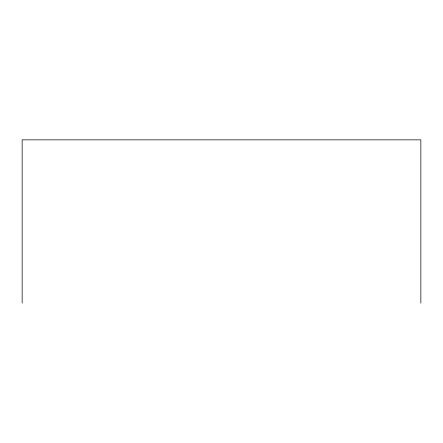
<?xml version="1.0" encoding="UTF-8"?>
<svg xmlns="http://www.w3.org/2000/svg" width="443" height="443" viewBox="0 0 443 443"><rect width="100%" height="100%" fill="white"/><g stroke="black" fill="none" stroke-linecap="round" stroke-linejoin="round"><path stroke-width="0.66" d="M420.85 303.15L420.85 139.85L22.15 139.85L22.15 303.15"/></g></svg>
